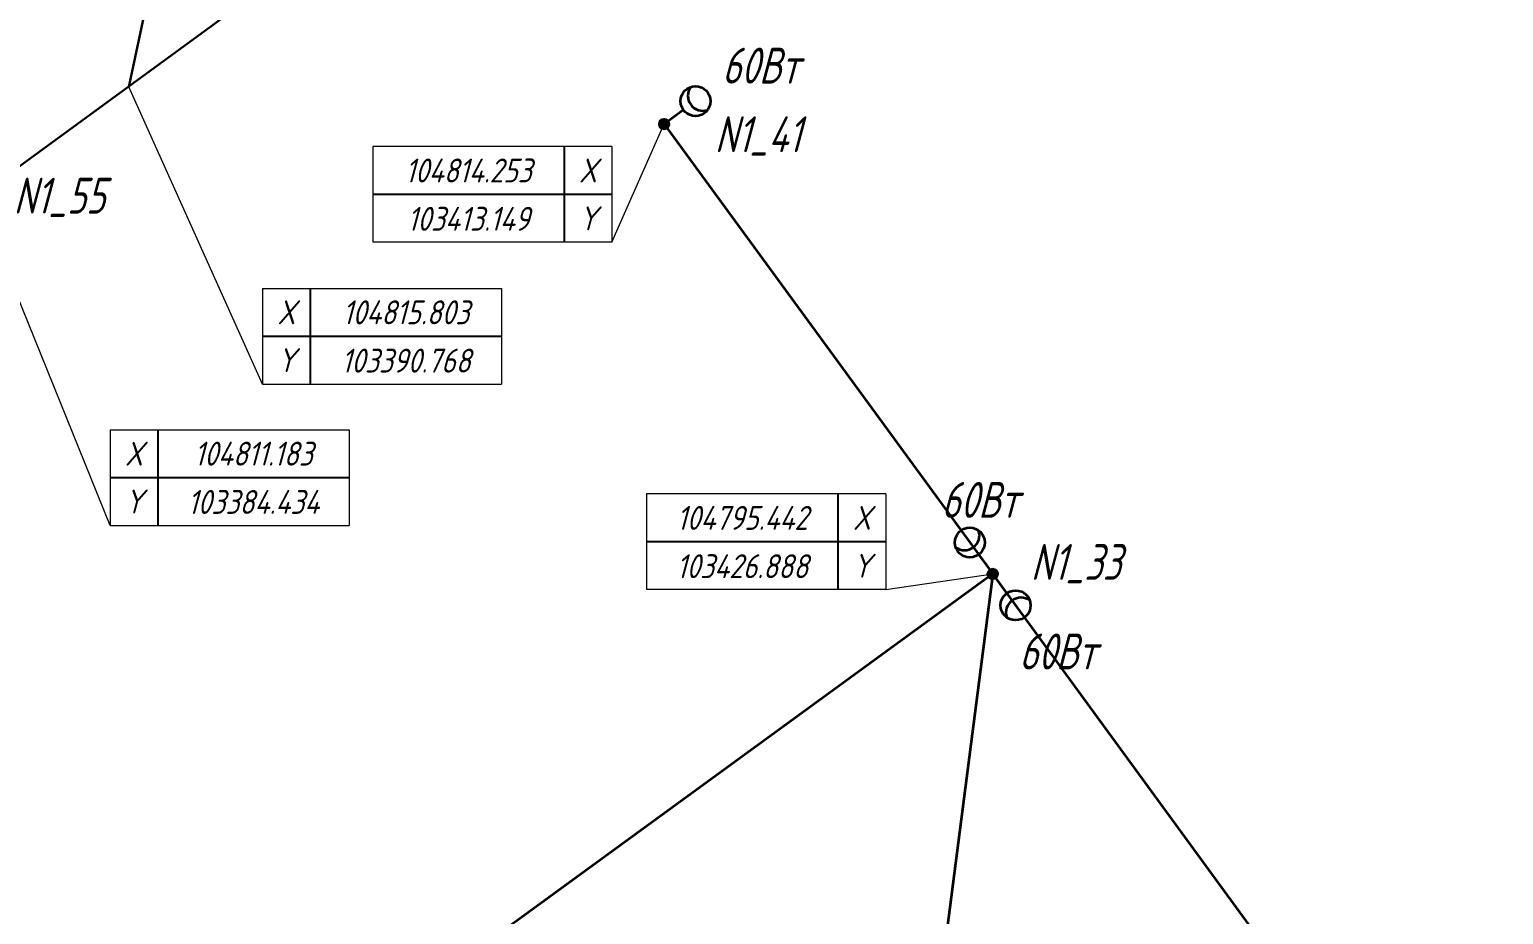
# Model space of a CAD drawing. Header units: millimetres. Extents: x -5263 to 103757798, y 0 to 105184226.
# Drawn here: x 103386612 to 103448246, y 104781197 to 104818205 of the extents above; entities that cross this region are included whole.
import ezdxf
from ezdxf import colors
from ezdxf.entities.mleader import LeaderData, LeaderLine
from ezdxf.enums import TextEntityAlignment as Align
from ezdxf.math import Vec2, Vec3

# ---------------------------------------------------------------- set-up
doc = ezdxf.new("R2010")
doc.units = ezdxf.units.MM
doc.set_wipeout_variables(frame=1)
for name, color, linetype, lineweight in [('ЭО_Пл_Опора', 10, 'Continuous', 35), ('ЭО_Пл_Опора_Светильники', 10, 'Continuous', 35), ('ЭО_Пл_Распред_Сеть', 10, 'Continuous', 35), ('ЭО_Пл_Светильники', 10, 'Continuous', 25), ('ЭО_Пл_Светильники_Текст', 10, 'Continuous', 20), ('ЭО_Пл_Сеть_Освещения_В земле', 3, 'ID_N', 30), ('ЭО_Пл_Сеть_Освещения_Текст', 10, 'Continuous', 20), ('ЭС_Координата', 7, 'Continuous', 25)]:
    doc.layers.add(name, color=color, linetype=linetype, lineweight=lineweight)
doc.layers.get('0').off()
doc.styles.add('ПБГС', font='simplex.shx', dxfattribs={"width": 0.8, "oblique": 15})
doc.linetypes.add('ID_N', pattern='A,0,3,-3,["N",ПБГС,S=1.2,R=0,X=-1,Y=-0.5],-3,6', length=15)

# ---------------------------------------------------------------- blocks, each defined once
blk = doc.blocks.new('_None')
blk = doc.blocks.new('промежуточная')
h = blk.add_hatch(color=255)
edge = h.paths.add_edge_path()
edge.add_arc((0, 0), 0.833, 0, 360)
at = {"lineweight": 30}
blk.add_circle((0, 0), 0.833, dxfattribs=at)
blk = doc.blocks.new('*U106')
at = {"layer": 'ЭО_Пл_Светильники'}
blk.add_line((0, 2), (0, 0), dxfattribs=at)
at = {"layer": 'ЭО_Пл_Светильники', "linetype": 'ByBlock', "xscale": 250, "yscale": 250, "zscale": 250}
blk.add_blockref('промежуточная', (0, 0), dxfattribs=at)
at = {"style": 'ПБГС', "oblique": 15, "width": 0.7, "flags": 1}
blk.add_attdef('NAME', (0, -6), '', height=3.5, dxfattribs=at)
at = {"layer": 'ЭО_Пл_Светильники_Текст', "style": 'ПБГС', "oblique": 15, "width": 0.7, "flags": 1}
for tag, p in [('TYPE', (0, 0)), ('MANUFACTURER', (0, -12)), ('SPECIFICATION_SECTION', (0, -18)), ('POWER', (0, -24)), ('GROUP', (0, -30))]:
    blk.add_attdef(tag, p, '', height=3.5, dxfattribs=at)
at = {"layer": 'ЭО_Пл_Светильники_Текст', "style": 'ПБГС', "oblique": 15, "width": 0.7}
blk.add_attdef('N_PYLON', (2117, -1180), '', height=1500, dxfattribs=at)
blk = doc.blocks.new('*U232')
at = {"layer": 'ЭО_Пл_Светильники'}
blk.add_line((0, 2), (0, 0), dxfattribs=at)
at = {"layer": 'ЭО_Пл_Светильники', "linetype": 'ByBlock', "xscale": 250, "yscale": 250, "zscale": 250}
blk.add_blockref('промежуточная', (0, 0), dxfattribs=at)
at = {"style": 'ПБГС', "oblique": 15, "width": 0.7, "flags": 1}
blk.add_attdef('NAME', (0, -6), '', height=3.5, dxfattribs=at)
at = {"layer": 'ЭО_Пл_Светильники_Текст', "style": 'ПБГС', "oblique": 15, "width": 0.7}
blk.add_attdef('N_PYLON', (1592, -251), '', height=1500, dxfattribs=at)
at = {"layer": 'ЭО_Пл_Светильники_Текст', "style": 'ПБГС', "oblique": 15, "width": 0.7, "flags": 1}
for tag, p in [('TYPE', (0, 0)), ('MANUFACTURER', (0, -12)), ('SPECIFICATION_SECTION', (0, -18)), ('POWER', (0, -24)), ('GROUP', (0, -30))]:
    blk.add_attdef(tag, p, '', height=3.5, dxfattribs=at)
blk = doc.blocks.new('*U35')
at = {"layer": 'ЭО_Пл_Светильники'}
blk.add_line((0, 2), (0, 0), dxfattribs=at)
at = {"layer": 'ЭО_Пл_Светильники', "linetype": 'ByBlock', "xscale": 250, "yscale": 250, "zscale": 250}
blk.add_blockref('промежуточная', (0, 0), dxfattribs=at)
at = {"style": 'ПБГС', "oblique": 15, "width": 0.7, "flags": 1}
blk.add_attdef('NAME', (0, -6), '', height=3.5, dxfattribs=at)
at = {"layer": 'ЭО_Пл_Светильники_Текст', "style": 'ПБГС', "oblique": 15, "width": 0.7}
blk.add_attdef('N_PYLON', (1513, -679), '', height=1500, dxfattribs=at)
at = {"layer": 'ЭО_Пл_Светильники_Текст', "style": 'ПБГС', "oblique": 15, "width": 0.7, "flags": 1}
for tag, p in [('TYPE', (0, 0)), ('MANUFACTURER', (0, -12)), ('SPECIFICATION_SECTION', (0, -18)), ('POWER', (0, -24)), ('GROUP', (0, -30))]:
    blk.add_attdef(tag, p, '', height=3.5, dxfattribs=at)
blk = doc.blocks.new('*U211')
at = {"layer": 'ЭО_Пл_Опора_Светильники'}
h = blk.add_hatch(color=256, dxfattribs=at)
h.dxf.hatch_style = 1
h.paths.add_polyline_path([(-161, -117, 1), (161, 117, 1)])
blk.add_line((589, -808), (0, 0), dxfattribs=at)
for centre, radius in [((0, 0), 199), ((957, -1313), 625)]:
    blk.add_circle(centre, radius, dxfattribs=at)
blk.add_arc((1178, -1616), 625, 53.54546, 198.63025, dxfattribs=at)
at = {"style": 'ПБГС', "oblique": 15, "width": 0.7, "flags": 1}
for tag, p, height in [('TYPE', (-1704, -2539), 525000), ('NAME', (0, -3506), 875), ('MANUFACTURER', (0, -5006), 875), ('SPECIFICATION_SECTION', (0, -6506), 875), ('GROUP', (0, -9506), 875)]:
    blk.add_attdef(tag, p, '', height=height, dxfattribs=at)
at = {"layer": 'ЭО_Пл_Светильники_Текст', "style": 'ПБГС', "oblique": 15, "width": 0.7}
blk.add_attdef('POWER', (1103, -3993), '', height=1500, dxfattribs=at)
blk = doc.blocks.new('*U212')
at = {"layer": 'ЭО_Пл_Опора_Светильники'}
h = blk.add_hatch(color=256, dxfattribs=at)
h.dxf.hatch_style = 1
h.paths.add_polyline_path([(161, 117, 1), (-161, -117, 1)])
blk.add_line((-590, 807), (0, 0), dxfattribs=at)
for centre, radius in [((-959, 1312), 625), ((0, 0), 199)]:
    blk.add_circle(centre, radius, dxfattribs=at)
blk.add_arc((-1181, 1614), 625, 233.63971, 18.7245, dxfattribs=at)
at = {"style": 'ПБГС', "oblique": 15, "width": 0.7, "flags": 1}
for tag, p, height in [('TYPE', (-1704, -2539), 525000), ('NAME', (0, -3506), 875), ('MANUFACTURER', (0, -5006), 875), ('SPECIFICATION_SECTION', (0, -6506), 875), ('GROUP', (0, -9506), 875)]:
    blk.add_attdef(tag, p, '', height=height, dxfattribs=at)
at = {"layer": 'ЭО_Пл_Светильники_Текст', "style": 'ПБГС', "oblique": 15, "width": 0.7}
blk.add_attdef('POWER', (-2150, 2346), '', height=1500, dxfattribs=at)
blk = doc.blocks.new('*U233')
at = {"layer": 'ЭО_Пл_Опора_Светильники'}
h = blk.add_hatch(color=256, dxfattribs=at)
h.dxf.hatch_style = 1
h.paths.add_polyline_path([(117, -161, 1), (-117, 161, 1)])
blk.add_line((808, 590), (0, 0), dxfattribs=at)
for centre, radius in [((1312, 958), 625), ((0, 0), 199)]:
    blk.add_circle(centre, radius, dxfattribs=at)
blk.add_arc((1615, 1179), 625, 143.5876, 288.6724, dxfattribs=at)
at = {"style": 'ПБГС', "oblique": 15, "width": 0.7, "flags": 1}
for tag, p, height in [('TYPE', (-1704, -2539), 525000), ('NAME', (0, -3506), 875), ('MANUFACTURER', (0, -5006), 875), ('SPECIFICATION_SECTION', (0, -6506), 875), ('GROUP', (0, -9506), 875)]:
    blk.add_attdef(tag, p, '', height=height, dxfattribs=at)
at = {"layer": 'ЭО_Пл_Светильники_Текст', "style": 'ПБГС', "oblique": 15, "width": 0.7}
blk.add_attdef('POWER', (2419, 1693), '', height=1500, dxfattribs=at)
blk = doc.blocks.new('*U514')
blk.add_wipeout([(-8.94, -1.32), (-8.94, 6.68), (-28.94, 6.68), (-28.94, -1.32)])
at = {"lineweight": 0}
blk.add_line((-8.94, -1.32), (0, 0), dxfattribs=at)
at = {"color": 0, "lineweight": 0, "transparency": 16777216}
for points in [[(-28.94, 6.68), (-28.94, -1.32), (-28.94, -1.32), (-28.94, -1.32)], [(-8.94, 6.68), (-28.94, 6.68)], [(-8.94, 6.68), (-8.94, -1.32), (-8.94, -1.32), (-8.94, -1.32)], [(-8.94, -1.32), (-28.94, -1.32)]]:
    blk.add_lwpolyline(points, dxfattribs=at)
at = {"transparency": 16777216}
for points in [[(-12.94, 6.68), (-12.94, -1.32)], [(-8.94, 2.68), (-28.94, 2.68)]]:
    blk.add_lwpolyline(points, dxfattribs=at)
at = {"color": 7, "transparency": 16777216, "char_height": 2, "width": 4, "attachment_point": 5, "style": 'ПБГС'}
for s, insert in [('X', (-10.94, 4.68)), ('Y', (-10.94, 0.68))]:
    blk.add_mtext(s, dxfattribs=dict(at, insert=insert))
at = {"color": 250, "transparency": 16777216, "style": 'ПБГС', "oblique": 15, "width": 0.8, "flags": 8}
for tag, p in [('КООРДИНАТАY', (-20.94, 4.68)), ('КООРДИНАТАX', (-20.94, 0.64))]:
    blk.add_attdef(tag, text='', height=2, dxfattribs=at).set_placement(p, align=Align.MIDDLE_CENTER)
blk = doc.blocks.new('*U513')
blk.add_wipeout([(-4.37, -9.89), (-4.37, -1.89), (-24.37, -1.89), (-24.37, -9.89)])
at = {"lineweight": 0}
blk.add_line((-4.37, -9.89), (0, 0), dxfattribs=at)
at = {"color": 0, "lineweight": 0, "transparency": 16777216}
for points in [[(-24.37, -1.89), (-24.37, -9.89), (-24.37, -9.89), (-24.37, -9.89)], [(-4.37, -1.89), (-24.37, -1.89)], [(-4.37, -1.89), (-4.37, -9.89), (-4.37, -9.89), (-4.37, -9.89)], [(-4.37, -9.89), (-24.37, -9.89)]]:
    blk.add_lwpolyline(points, dxfattribs=at)
at = {"transparency": 16777216}
for points in [[(-8.37, -1.89), (-8.37, -9.89)], [(-4.37, -5.89), (-24.37, -5.89)]]:
    blk.add_lwpolyline(points, dxfattribs=at)
at = {"color": 7, "transparency": 16777216, "char_height": 2, "width": 4, "attachment_point": 5, "style": 'ПБГС'}
for s, insert in [('X', (-6.37, -3.89)), ('Y', (-6.37, -7.89))]:
    blk.add_mtext(s, dxfattribs=dict(at, insert=insert))
at = {"color": 250, "transparency": 16777216, "style": 'ПБГС', "oblique": 15, "width": 0.8, "flags": 8}
for tag, p in [('КООРДИНАТАY', (-16.37, -3.89)), ('КООРДИНАТАX', (-16.37, -7.93))]:
    blk.add_attdef(tag, text='', height=2, dxfattribs=at).set_placement(p, align=Align.MIDDLE_CENTER)
blk = doc.blocks.new('*U517')
blk.add_wipeout([(11.09, -27.43), (11.09, -19.43), (31.09, -19.43), (31.09, -27.43)])
at = {"lineweight": 0}
blk.add_line((11.09, -27.43), (0, 0), dxfattribs=at)
at = {"color": 0, "lineweight": 0, "transparency": 16777216}
for points in [[(11.09, -19.43), (11.09, -27.43), (11.09, -27.43), (11.09, -27.43)], [(11.09, -19.43), (31.09, -19.43)], [(31.09, -19.43), (31.09, -27.43), (31.09, -27.43), (31.09, -27.43)], [(11.09, -27.43), (31.09, -27.43)]]:
    blk.add_lwpolyline(points, dxfattribs=at)
at = {"transparency": 16777216}
for points in [[(15.09, -19.43), (15.09, -27.43)], [(11.09, -23.43), (31.09, -23.43)]]:
    blk.add_lwpolyline(points, dxfattribs=at)
at = {"color": 7, "transparency": 16777216, "char_height": 2, "width": 4, "attachment_point": 5, "style": 'ПБГС'}
for s, insert in [('X', (13.09, -21.43)), ('Y', (13.09, -25.43))]:
    blk.add_mtext(s, dxfattribs=dict(at, insert=insert))
at = {"color": 250, "transparency": 16777216, "style": 'ПБГС', "oblique": 15, "width": 0.8, "flags": 8}
for tag, p in [('КООРДИНАТАY', (23.09, -21.43)), ('КООРДИНАТАX', (23.09, -25.47))]:
    blk.add_attdef(tag, text='', height=2, dxfattribs=at).set_placement(p, align=Align.MIDDLE_CENTER)
blk = doc.blocks.new('*U535')
blk.add_wipeout([(11.17, -24.85), (11.17, -16.85), (31.17, -16.85), (31.17, -24.85)])
at = {"lineweight": 0}
blk.add_line((11.17, -24.85), (0, 0), dxfattribs=at)
at = {"color": 0, "lineweight": 0, "transparency": 16777216}
for points in [[(11.17, -16.85), (11.17, -24.85), (11.17, -24.85), (11.17, -24.85)], [(11.17, -16.85), (31.17, -16.85)], [(31.17, -16.85), (31.17, -24.85), (31.17, -24.85), (31.17, -24.85)], [(11.17, -24.85), (31.17, -24.85)]]:
    blk.add_lwpolyline(points, dxfattribs=at)
at = {"transparency": 16777216}
for points in [[(15.17, -16.85), (15.17, -24.85)], [(11.17, -20.85), (31.17, -20.85)]]:
    blk.add_lwpolyline(points, dxfattribs=at)
at = {"color": 7, "transparency": 16777216, "char_height": 2, "width": 4, "attachment_point": 5, "style": 'ПБГС'}
for s, insert in [('X', (13.17, -18.85)), ('Y', (13.17, -22.85))]:
    blk.add_mtext(s, dxfattribs=dict(at, insert=insert))
at = {"color": 250, "transparency": 16777216, "style": 'ПБГС', "oblique": 15, "width": 0.8, "flags": 8}
for tag, p in [('КООРДИНАТАY', (23.17, -18.85)), ('КООРДИНАТАX', (23.17, -22.89))]:
    blk.add_attdef(tag, text='', height=2, dxfattribs=at).set_placement(p, align=Align.MIDDLE_CENTER)

msp = doc.modelspace()

# ---------------------------------------------------------------- linework, layer by layer
at = {"layer": 'ЭО_Пл_Распред_Сеть'}
for points in [[(103413149, 104814251), (103426888, 104795439)], [(103426888, 104795442), (103399375, 104775392)], [(103426888, 104795439), (103423075, 104765808)], [(103447288, 104767505), (103426888, 104795439)]]:
    msp.add_lwpolyline(points, dxfattribs=at)
at = {"layer": 'ЭО_Пл_Сеть_Освещения_В земле'}
for points in [[(103364236, 104796452), (103421397, 104838214), (103441358, 104852700)], [(103390768, 104815803), (103393102, 104826785), (103393934, 104831252)]]:
    msp.add_lwpolyline(points, dxfattribs=at)

# ---------------------------------------------------------------- block references
at = {"layer": 'ЭО_Пл_Опора'}
for name, p, values in [('*U106', (103413149, 104814251), {'N_PYLON': 'N1_41'}), ('*U35', (103384434, 104811184), {'N_PYLON': 'N1_55'}), ('*U232', (103426888, 104795439), {'N_PYLON': 'N1_33'})]:
    msp.add_blockref(name, p, dxfattribs=at).add_auto_attribs(values)
at = {"layer": 'ЭО_Пл_Светильники'}
for name, p in [('*U233', (103413150, 104814251)), ('*U212', (103426888, 104795439)), ('*U211', (103426888, 104795439))]:
    msp.add_blockref(name, p, dxfattribs=at).add_auto_attribs({'POWER': '60Вт'})

# ---------------------------------------------------------------- leaders
at = {"layer": 'ЭО_Пл_Сеть_Освещения_Текст'}
ml = msp.add_multileader_mtext('Standard', dxfattribs=at)
ml.set_content('Условные обозначения:', color=256, style='ПБГС')
ml.set_leader_properties(color=256, linetype='ByLayer', lineweight=-1)
ml.set_arrow_properties(name='NONE')
ml.build(insert=Vec2(0, 0))
ml.multileader.update_dxf_attribs({"text_left_attachment_type": 6, "text_right_attachment_type": 6, "dogleg_length": 0.5, "arrow_head_size": 2000, "scale": 500})
ctx = ml.context
ctx.base_point, ctx.scale, ctx.char_height, ctx.arrow_head_size, ctx.landing_gap_size, ctx.plane_origin = Vec3(103721923, 105117157), 500, 1250, 2000, 1000, Vec3(103717280, 105121639)
ctx.left_attachment, ctx.right_attachment = 6, 6
notes = []
notes.append((ctx, [(0, (0, 0, 0), (0, 0), (1, 0), 1, [])]))
ctx.mtext.insert, ctx.mtext.rotation, ctx.mtext.flow_direction = Vec3(103722923, 105118657), 6.283185, 5
ml = msp.add_multileader_mtext('Standard', dxfattribs=at)
ml.set_content('Проектируемая опора н.о. ОГККВ-7,5/ОГКС-7,5', color=256, style='ПБГС')
ml.set_leader_properties(color=256, linetype='ByLayer', lineweight=-1)
ml.set_arrow_properties(name='NONE')
ml.build(insert=Vec2(0, 0))
ml.multileader.update_dxf_attribs({"text_left_attachment_type": 6, "text_right_attachment_type": 6, "dogleg_length": 0.5, "arrow_head_size": 2000, "scale": 500})
ctx = ml.context
ctx.base_point, ctx.scale, ctx.char_height, ctx.arrow_head_size, ctx.landing_gap_size, ctx.plane_origin = Vec3(103725173, 105113213), 500, 1250, 2000, 1000, Vec3(103726179, 105116515)
ctx.left_attachment, ctx.right_attachment = 6, 6
notes.append((ctx, [(0, (0, 0, 0), (0, 0), (1, 0), 1, [])]))
ctx.mtext.insert, ctx.mtext.flow_direction = Vec3(103726173, 105114879), 5
ml = msp.add_multileader_mtext('Standard', dxfattribs=at)
ml.set_content('Проектируемая опора н.о. ОГК-4', color=256, style='ПБГС')
ml.set_leader_properties(color=256, linetype='ByLayer', lineweight=-1)
ml.set_arrow_properties(name='NONE')
ml.build(insert=Vec2(0, 0))
ml.multileader.update_dxf_attribs({"text_left_attachment_type": 6, "text_right_attachment_type": 6, "dogleg_length": 0.5, "arrow_head_size": 2000, "scale": 500})
ctx = ml.context
ctx.base_point, ctx.scale, ctx.char_height, ctx.arrow_head_size, ctx.landing_gap_size, ctx.plane_origin = Vec3(103725088, 105109558), 500, 1250, 2000, 1000, Vec3(103726094, 105112860)
ctx.left_attachment, ctx.right_attachment = 6, 6
notes.append((ctx, [(0, (0, 0, 0), (0, 0), (1, 0), 1, [])]))
ctx.mtext.insert, ctx.mtext.flow_direction = Vec3(103726088, 105111224), 5
ml = msp.add_multileader_mtext('Standard', dxfattribs=at)
ml.set_content('Проектируемый cветильник GALAD Волна LED Мини   ', color=256, style='ПБГС')
ml.set_leader_properties(color=256, linetype='ByLayer', lineweight=-1)
ml.set_arrow_properties(name='NONE')
ml.build(insert=Vec2(0, 0))
ml.multileader.update_dxf_attribs({"text_left_attachment_type": 6, "text_right_attachment_type": 6, "dogleg_length": 0.5, "arrow_head_size": 2000, "scale": 500})
ctx = ml.context
ctx.base_point, ctx.scale, ctx.char_height, ctx.arrow_head_size, ctx.landing_gap_size, ctx.plane_origin = Vec3(103721068, 105105564), 500, 1250, 2000, 1000, Vec3(103717217, 105108867)
ctx.left_attachment, ctx.right_attachment = 6, 6
notes.append((ctx, [(0, (0, 0, 0), (0, 0), (1, 0), 1, [])]))
ctx.mtext.insert, ctx.mtext.rotation, ctx.mtext.flow_direction = Vec3(103722068, 105107231), 6.283185, 5
ml = msp.add_multileader_mtext('Standard', dxfattribs=at)
ml.set_content('Проектируемый пункт питания/пункт учета', color=256, style='ПБГС')
ml.set_leader_properties(color=256, linetype='ByLayer', lineweight=-1)
ml.set_arrow_properties(name='NONE')
ml.build(insert=Vec2(0, 0))
ml.multileader.update_dxf_attribs({"text_left_attachment_type": 6, "text_right_attachment_type": 6, "dogleg_length": 0.5, "arrow_head_size": 2000, "scale": 500})
ctx = ml.context
ctx.base_point, ctx.scale, ctx.char_height, ctx.arrow_head_size, ctx.landing_gap_size, ctx.plane_origin = Vec3(103721068, 105102643), 500, 1250, 2000, 1000, Vec3(103717217, 105105945)
ctx.left_attachment, ctx.right_attachment = 6, 6
notes.append((ctx, [(0, (0, 0, 0), (0, 0), (1, 0), 1, [])]))
ctx.mtext.insert, ctx.mtext.rotation, ctx.mtext.flow_direction = Vec3(103722068, 105104309), 6.283185, 5
ml = msp.add_multileader_mtext('Standard', dxfattribs=at)
ml.set_content('Кабель в земле', color=256, style='ПБГС')
ml.set_leader_properties(color=256, linetype='ByLayer', lineweight=-1)
ml.set_arrow_properties(name='NONE')
ml.build(insert=Vec2(0, 0))
ml.multileader.update_dxf_attribs({"text_left_attachment_type": 6, "text_right_attachment_type": 6, "dogleg_length": 0.5, "arrow_head_size": 2000, "scale": 500})
ctx = ml.context
ctx.base_point, ctx.scale, ctx.char_height, ctx.arrow_head_size, ctx.landing_gap_size, ctx.plane_origin = Vec3(103721068, 105099665), 500, 1250, 2000, 1000, Vec3(103717217, 105102801)
ctx.left_attachment, ctx.right_attachment = 6, 6
notes.append((ctx, [(0, (0, 0, 0), (0, 0), (1, 0), 1, [])]))
ctx.mtext.insert, ctx.mtext.rotation, ctx.mtext.flow_direction = Vec3(103722068, 105101165), 6.283185, 5
ml = msp.add_multileader_mtext('Standard', dxfattribs=at)
ml.set_content('Кабель по воздуху', color=256, style='ПБГС')
ml.set_leader_properties(color=256, linetype='ByLayer', lineweight=-1)
ml.set_arrow_properties(name='NONE')
ml.build(insert=Vec2(0, 0))
ml.multileader.update_dxf_attribs({"text_left_attachment_type": 6, "text_right_attachment_type": 6, "dogleg_length": 0.5, "arrow_head_size": 2000, "scale": 500})
ctx = ml.context
ctx.base_point, ctx.scale, ctx.char_height, ctx.arrow_head_size, ctx.landing_gap_size, ctx.plane_origin = Vec3(103721142, 105096376), 500, 1250, 2000, 1000, Vec3(103717290, 105099679)
ctx.left_attachment, ctx.right_attachment = 6, 6
notes.append((ctx, [(0, (0, 0, 0), (0, 0), (1, 0), 1, [])]))
ctx.mtext.insert, ctx.mtext.rotation, ctx.mtext.flow_direction = Vec3(103722142, 105098043), 6.283185, 5
for ctx, leaders in notes:
    for number, flags, end, landing, length, lines in leaders:
        leader = LeaderData()
        leader.index, (leader.has_last_leader_line, leader.has_dogleg_vector, leader.attachment_direction) = number, flags
        leader.last_leader_point, leader.dogleg_vector, leader.dogleg_length = Vec3(end), Vec3(landing), length
        for number, points, colour, breaks in lines:
            line = LeaderLine()
            line.index, line.vertices, line.color, line.breaks = number, Vec3.list(points), colors.encode_raw_color(colour), breaks
            leader.lines.append(line)
        ctx.leaders.append(leader)

# ---------------------------------------------------------------- next in the draw order: block references
at = {"layer": 'ЭС_Координата', "lineweight": 70, "xscale": 500, "yscale": 500, "zscale": 500}
for name, p, values in [('*U513', (103413149, 104814253), {'КООРДИНАТАX': '103413.149', 'КООРДИНАТАY': '104814.253'}), ('*U517', (103384434, 104811183), {'КООРДИНАТАX': '103384.434', 'КООРДИНАТАY': '104811.183'}), ('*U514', (103426888, 104795442), {'КООРДИНАТАX': '103426.888', 'КООРДИНАТАY': '104795.442'})]:
    msp.add_blockref(name, p, dxfattribs=at).add_auto_attribs(values)

# ---------------------------------------------------------------- next in the draw order: block references
msp.add_blockref('*U535', (103390768, 104815803), dxfattribs=at).add_auto_attribs({'КООРДИНАТАX': '103390.768', 'КООРДИНАТАY': '104815.803'})

doc.saveas('drawing.dxf')
